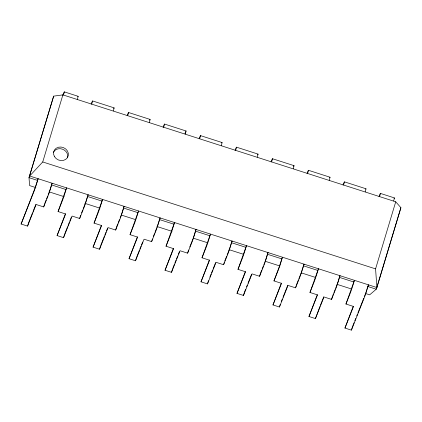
<?xml version="1.0" encoding="UTF-8"?>
<svg xmlns="http://www.w3.org/2000/svg" width="422" height="422" viewBox="0 0 422 422"><rect width="100%" height="100%" fill="white"/><g stroke="black" fill="none" stroke-linecap="round" stroke-linejoin="round"><path stroke-width="0.63" d="M365.267 293.417L369.661 294.83L376.245 289.207L376.904 287.546L400.9 207.687L395.731 201.795L62.889 94.871L53.663 96.142L29.007 177.667L29.619 185.596L35.896 187.611M21.1 224.029L34.984 188.186L38.122 178.722L37.162 181.914A7.564 0.269 -72.2 0 1 33.929 191.625L21.1 224.029L27.578 226.108L36.128 204.506L43.688 206.933L47.96 196.135A7.564 0.269 -72.2 0 0 51.199 186.424L52.159 183.227L51.716 184.335M395.731 201.795L375.575 268.877L376.904 287.546L29.667 176.006L42.733 161.958L62.889 94.871M27.578 226.108L28.374 223.444M43.688 206.933L44.648 203.742M58.078 211.559L66.549 187.853L65.589 191.045A7.564 0.269 -72.2 0 1 62.356 200.756L58.078 211.559L65.637 213.986L57.081 235.587L63.558 237.665L72.115 216.064L79.668 218.496L83.946 207.693A7.564 0.269 -72.2 0 0 87.18 197.981L88.14 194.785L86.684 199.11M57.081 235.587L65.41 213.79M63.558 237.665L64.519 234.474M79.668 218.496L80.628 215.299M94.064 223.117L102.535 199.411L101.575 202.607A7.564 0.269 -72.2 0 1 98.337 212.319L94.064 223.117L101.618 225.543L93.067 247.144L99.545 249.228L108.095 227.627L115.654 230.053L119.927 219.25A7.564 0.269 -72.2 0 0 123.166 209.539L124.121 206.347L122.665 210.668M93.067 247.144L101.391 225.348M99.545 249.228L100.505 246.031M115.654 230.053L116.451 227.389M130.045 234.674L138.516 210.968L137.556 214.165A7.564 0.269 -72.2 0 1 134.323 223.876L130.045 234.674L137.604 237.106L129.048 258.707L135.525 260.785L144.076 239.184L151.635 241.611L155.913 230.813A7.564 0.269 -72.2 0 0 159.147 221.102L160.107 217.905L158.487 222.763M129.048 258.707L137.372 236.911M135.525 260.785L136.327 258.122M151.635 241.611L152.437 238.952M166.031 246.237L174.497 222.526L173.542 225.723A7.564 0.269 -72.2 0 1 170.303 235.434L166.031 246.237L173.584 248.663L165.034 270.265L171.511 272.343L180.062 250.742L187.616 253.168L191.894 242.37A7.564 0.269 -72.2 0 0 195.128 232.659L196.088 229.462L195.65 230.57M165.034 270.265L173.358 248.468M171.511 272.343L172.471 269.152M187.616 253.168L188.576 249.977M202.011 257.795L210.483 234.089L209.523 237.28A7.564 0.269 -72.2 0 1 206.289 246.997L202.011 257.795L209.565 260.221L201.014 281.822L207.492 283.906L216.043 262.305L223.602 264.731L227.875 253.928A7.564 0.269 -72.2 0 0 231.114 244.217L232.074 241.025L230.612 245.346M201.014 281.822L209.338 260.026M207.492 283.906L208.452 280.709M223.602 264.731L224.398 262.067M237.992 269.352L246.464 245.646L245.504 248.843A7.564 0.269 -72.2 0 1 242.27 258.554L237.992 269.352L245.551 271.779L237 293.38L243.473 295.463L252.029 273.862L259.583 276.289L263.861 265.491A7.564 0.269 -72.2 0 0 267.094 255.774L268.054 252.583L267.395 254.244L281.791 258.865L282.45 257.204L281.49 260.4A7.564 0.269 -72.2 0 1 278.251 270.112L273.978 280.915L281.532 283.341L272.981 304.942L279.459 307.021L288.01 285.42L295.569 287.846L299.842 277.048A7.564 0.269 -72.2 0 0 303.08 267.337L304.04 264.14L302.421 268.999M237 293.38L245.324 271.589M243.473 295.463L244.275 292.799M259.583 276.289L260.385 273.625M267.237 254.777L265.718 259.725M273.978 280.915L279.538 266.039L281.791 258.865M272.981 304.942L281.305 283.146M279.459 307.021L280.261 304.357M295.569 287.846L296.207 285.72M309.959 292.472L318.431 268.767L317.471 271.958A7.564 0.269 -72.2 0 1 314.237 281.669L309.959 292.472L317.518 294.899L308.962 316.5L315.44 318.578L323.996 296.977L331.55 299.409L335.828 288.606A7.564 0.269 -72.2 0 0 339.061 278.895L340.021 275.698L339.583 276.806M308.962 316.5L317.291 294.704M315.44 318.578L319.966 306.388M331.55 299.409L332.51 296.212M345.945 304.03L354.417 280.324L353.457 283.515A7.564 0.269 -72.2 0 1 350.218 293.232L345.945 304.03L353.499 306.456L344.948 328.058L351.426 330.141L364.255 297.737A7.564 0.269 -72.2 0 0 367.488 288.026L368.448 284.829L366.992 289.154M344.948 328.058L353.272 306.261M351.426 330.141L352.386 326.944M50.408 188.513L51.5 184.889L65.89 189.515M86.521 199.643L85.502 202.829M122.507 211.2L122.232 212.087M230.454 245.878L230.185 246.764M338.275 280.989L339.362 277.359L353.757 281.986M366.829 289.687L366.56 290.573M158.355 223.191L156.873 227.616M302.289 269.426L302.004 270.344M50.271 188.966L49.126 192.4M338.133 281.437L336.988 284.871M122.09 212.551L121.784 213.49M193.904 236.141L195.433 231.124L209.824 235.75M230.037 247.229L228.93 250.489M366.412 291.038L366.111 291.977M301.851 270.818L301.551 271.742M193.751 236.61L193.455 237.507M121.636 213.949L121.346 214.798M265.565 260.184L265.28 261.033M365.958 292.435L365.668 293.285M301.403 272.179L301.129 272.976M85.36 203.24L85.001 204.253M193.313 237.918L193.054 238.636M121.214 215.178L120.175 217.857M265.143 261.413L264.821 262.294M365.536 293.665L364.487 296.376M301.007 273.314L298.903 278.652M49.015 192.696L48.208 194.742M336.883 285.166L335.601 288.411M53.663 96.142L29.007 177.667L37.468 180.384M62.931 95.114L63.901 92.666A7.564 0.269 -72.2 0 1 63.537 94.929M28.538 222.916L32.573 212.714M33.048 211.512L35.902 204.311M44.885 203.14L46.072 200.139M46.547 198.941L47.733 195.94M91.157 104.129L92.112 101.728A7.564 0.269 -72.2 0 1 91.743 103.986M64.756 233.872L67.61 226.672M68.084 225.475L69.271 222.473M69.746 221.27L71.408 217.072M81.578 212.899L82.765 209.898M83.24 208.7L84.906 204.501M127.143 115.686L128.093 113.286A7.564 0.269 -72.2 0 1 127.729 115.549M100.742 245.43L104.303 236.431M104.777 235.233L105.969 232.232M106.444 231.029L107.631 228.033M116.609 226.857L117.801 223.86M118.276 222.658L119.463 219.656M163.124 127.249L164.074 124.849A7.564 0.269 -72.2 0 1 163.71 127.106M184.952 133.584L185.664 131.78M136.485 257.589L139.339 250.388M139.814 249.191L141.001 246.19M141.475 244.992L142.662 241.991M153.307 236.615L154.494 233.619M154.969 232.416L156.636 228.218M199.11 138.806L200.06 136.406A7.564 0.269 -72.2 0 1 199.696 138.664M172.709 268.55L174.37 264.351M174.845 263.149L176.032 260.147M176.507 258.95L177.694 255.948M178.406 254.149L179.361 251.749M189.768 246.975L192.854 239.174M235.091 150.364L236.04 147.964A7.564 0.269 -72.2 0 1 235.676 150.227M209.876 277.106L211.063 274.11M211.538 272.907L212.73 269.906M213.205 268.708L215.579 262.706M224.799 260.933L226.698 256.133M227.173 254.935L228.835 250.737M271.077 161.921L272.026 159.521A7.564 0.269 -72.2 0 1 271.662 161.784M244.433 292.267L245.625 289.265M246.575 286.865L247.287 285.066M247.999 283.267L251.565 274.268M260.543 273.092L261.73 270.096M262.204 268.893L263.397 265.892M263.871 264.694L264.583 262.895M307.058 173.484L308.007 171.084A7.564 0.269 -72.2 0 1 307.643 173.342M281.368 301.424L282.318 299.024M283.03 297.225L287.783 285.225M296.529 284.655L298.428 279.855M343.039 185.042L343.993 182.642A7.564 0.269 -72.2 0 1 343.624 184.899M320.44 305.185L323.764 296.787M332.747 295.611L333.459 293.812M333.934 292.615L335.121 289.613M379.025 196.599L379.974 194.199A7.564 0.269 -72.2 0 1 379.61 196.462M352.628 326.333L354.079 322.666M354.807 320.831L355.772 318.388M356.743 315.941L357.466 314.105M357.951 312.881L363.759 298.212M400.9 207.687L376.245 289.207L367.789 286.491M64.302 91.859L78.117 96.3M92.513 100.921L114.098 107.858M128.494 112.484L150.084 119.415M164.475 124.042L186.065 130.978M200.461 135.599L222.051 142.536M236.441 147.157L258.032 154.093M272.427 158.719L294.018 165.651M308.408 170.277L329.999 177.214M344.394 181.835L365.979 188.771M380.375 193.397L394.406 197.902M42.733 161.958L375.575 268.877M87.481 196.446L101.876 201.072M123.467 208.009L137.857 212.63M159.447 219.567L173.843 224.188M231.414 242.687L245.81 247.308M303.381 265.802L317.777 270.428M49.068 191.841L64.128 196.678M84.833 203.33L99.887 208.167M121.219 215.02L135.647 219.656M156.979 226.508L172.034 231.346M193.366 238.198L207.798 242.835M229.13 249.687L243.557 254.318M265.517 261.371L279.944 266.008M301.276 272.86L315.703 277.497M337.036 284.349L351.468 288.986M257.631 154.9A7.564 0.269 -72.2 0 1 257.267 157.158M77.87 96.728A7.564 0.269 -72.2 0 1 77.353 99.365M53.304 152.606A7.564 6.668 21.6 0 1 62.535 149.182A7.564 6.668 21.6 0 1 67.504 157.775M149.683 120.223A7.564 0.269 -72.2 0 1 149.319 122.485M185.938 131.142A7.564 0.269 -72.2 0 1 185.3 134.043M221.803 142.963A7.564 0.269 -72.2 0 1 221.286 145.601M113.697 108.665A7.564 0.269 -72.2 0 1 113.333 110.923M365.737 189.198A7.564 0.269 -72.2 0 1 365.215 191.836M329.751 177.641A7.564 0.269 -72.2 0 1 329.234 180.278M293.891 165.814A7.564 0.269 -72.2 0 1 293.248 168.721M293.617 166.458A7.564 0.269 -72.2 0 1 293.77 166.078M394.006 198.709A7.564 0.269 -72.2 0 1 393.642 200.967M54.517 156.683A7.564 6.668 21.6 0 0 67.42 157.691A7.564 6.668 21.6 0 0 60.958 147.03A7.564 6.668 21.6 0 0 54.517 156.683"/></g></svg>
